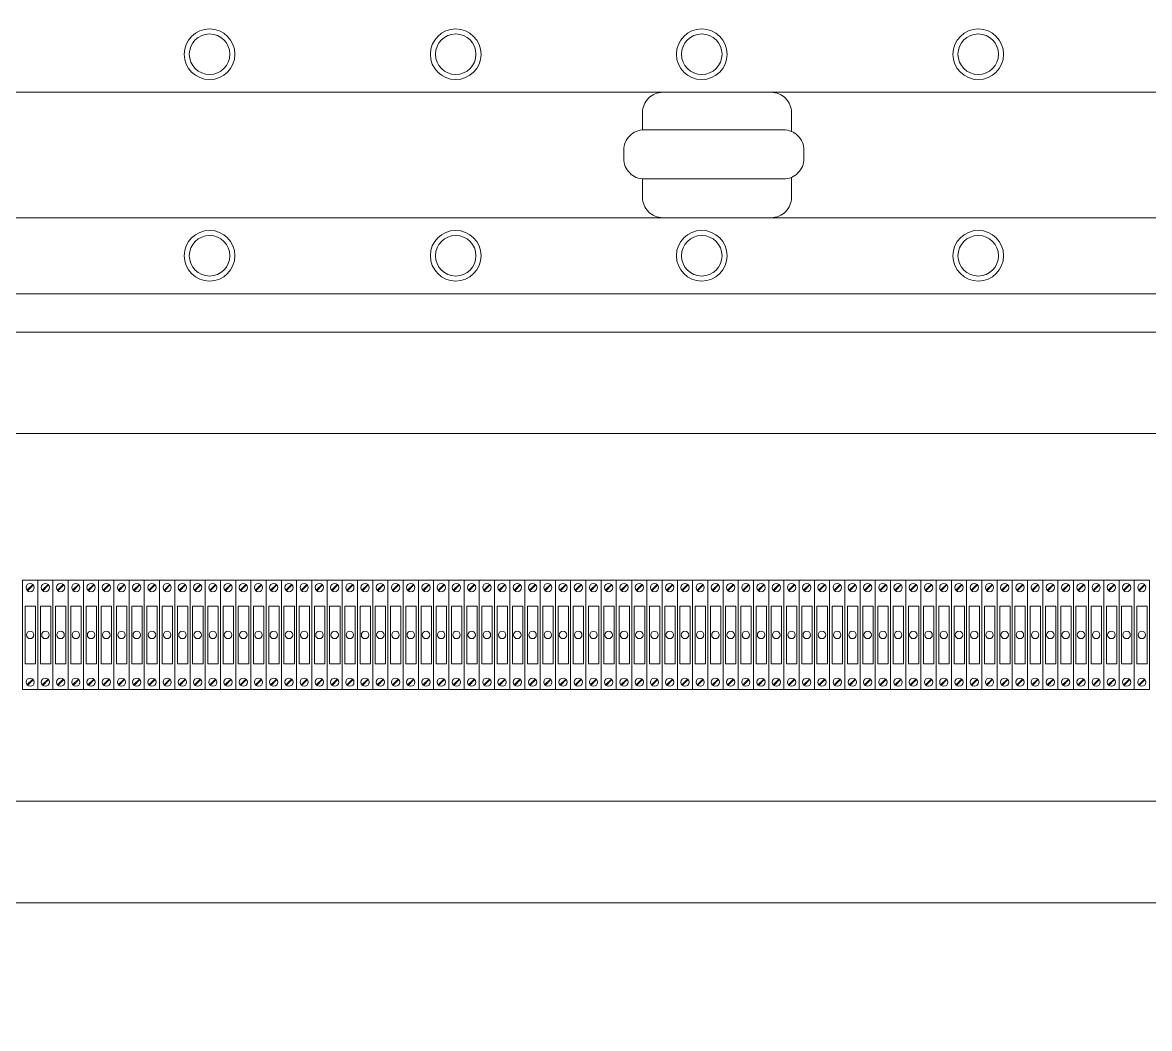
# Model space of a CAD drawing. Header units: millimetres. Extents: x 32721 to 72822, y 57624 to 123188.
# Drawn here: x 37952.8 to 38177.4, y 64947.6 to 65148 of the extents above; entities that cross this region are included whole.
import ezdxf

# ---------------------------------------------------------------- set-up
doc = ezdxf.new("R2010")
doc.units = ezdxf.units.MM
doc.header["$LTSCALE"] = 10
doc.layers.add('1轮廓实线层', color=7, linetype='Continuous', lineweight=18)

msp = doc.modelspace()

# ---------------------------------------------------------------- linework, layer by layer
at = {"layer": '1轮廓实线层'}
for p, q in [((38148.26, 65109.1), (38440.94, 65109.1)), ((37755.85, 65093.94), (38425.01, 65093.94)), ((37781.26, 65086.3), (38399.6, 65086.3)), ((37801.48, 65066.08), (38379.38, 65066.08)), ((38379.38, 64992.85), (37801.48, 64992.85)), ((38379.38, 64972.64), (37801.48, 64972.64))]:
    msp.add_line(p, q, dxfattribs=at)
at = {"layer": '1轮廓实线层', "lineweight": 13}
for p, q in [((37952.85, 65036.86), (37955.88, 65036.86)), ((37952.85, 65015.13), (37952.85, 65036.86)), ((37953.73, 65034.89), (37954.89, 65036.05)), ((37953.83, 65034.79), (37955, 65035.95)), ((37955.88, 65036.86), (37955.88, 65015.13)), ((37955.88, 65036.86), (37958.91, 65036.86)), ((37955.88, 65015.13), (37955.88, 65036.86)), ((37956.77, 65034.89), (37957.93, 65036.05)), ((37956.87, 65034.79), (37958.03, 65035.95)), ((37958.91, 65036.86), (37958.91, 65015.13)), ((37958.91, 65036.86), (37961.95, 65036.86)), ((37958.91, 65015.13), (37958.91, 65036.86)), ((37959.8, 65034.89), (37960.96, 65036.05)), ((37959.9, 65034.79), (37961.06, 65035.95)), ((37961.95, 65036.86), (37961.95, 65015.13)), ((37961.95, 65036.86), (37964.98, 65036.86)), ((37961.95, 65015.13), (37961.95, 65036.86)), ((37962.83, 65034.89), (37963.99, 65036.05)), ((37962.93, 65034.79), (37964.09, 65035.95)), ((37964.98, 65036.86), (37964.98, 65015.13)), ((37964.98, 65036.86), (37968.01, 65036.86)), ((37964.98, 65015.13), (37964.98, 65036.86)), ((37965.86, 65034.89), (37967.03, 65036.05)), ((37965.97, 65034.79), (37967.13, 65035.95)), ((37968.01, 65036.86), (37968.01, 65015.13)), ((37968.01, 65036.86), (37971.05, 65036.86)), ((37968.01, 65015.13), (37968.01, 65036.86)), ((37968.9, 65034.89), (37970.06, 65036.05)), ((37969, 65034.79), (37970.16, 65035.95)), ((37971.05, 65036.86), (37971.05, 65015.13)), ((37971.05, 65036.86), (37974.08, 65036.86)), ((37971.05, 65015.13), (37971.05, 65036.86)), ((37971.93, 65034.89), (37973.09, 65036.05)), ((37972.03, 65034.79), (37973.19, 65035.95)), ((37974.08, 65036.86), (37974.08, 65015.13)), ((37974.08, 65036.86), (37977.11, 65036.86)), ((37974.08, 65015.13), (37974.08, 65036.86)), ((37974.96, 65034.89), (37976.13, 65036.05)), ((37975.07, 65034.79), (37976.23, 65035.95)), ((37977.11, 65036.86), (37977.11, 65015.13)), ((37977.11, 65036.86), (37980.15, 65036.86)), ((37977.11, 65015.13), (37977.11, 65036.86)), ((37978, 65034.89), (37979.16, 65036.05)), ((37978.1, 65034.79), (37979.26, 65035.95)), ((37980.15, 65036.86), (37980.15, 65015.13)), ((37980.15, 65036.86), (37983.18, 65036.86)), ((37980.15, 65015.13), (37980.15, 65036.86)), ((37981.03, 65034.89), (37982.19, 65036.05)), ((37981.13, 65034.79), (37982.29, 65035.95)), ((37983.18, 65036.86), (37983.18, 65015.13)), ((37983.18, 65036.86), (37986.21, 65036.86)), ((37983.18, 65015.13), (37983.18, 65036.86)), ((37984.06, 65034.89), (37985.23, 65036.05)), ((37984.17, 65034.79), (37985.33, 65035.95)), ((37986.21, 65036.86), (37986.21, 65015.13)), ((37986.21, 65036.86), (37989.24, 65036.86)), ((37986.21, 65015.13), (37986.21, 65036.86)), ((37987.1, 65034.89), (37988.26, 65036.05)), ((37987.2, 65034.79), (37988.36, 65035.95)), ((37989.24, 65036.86), (37989.24, 65015.13)), ((37989.25, 65036.86), (37992.28, 65036.86)), ((37989.25, 65015.13), (37989.25, 65036.86)), ((37990.13, 65034.89), (37991.29, 65036.05)), ((37990.23, 65034.79), (37991.39, 65035.95)), ((37992.28, 65036.86), (37992.28, 65015.13)), ((37992.28, 65036.86), (37995.31, 65036.86)), ((37992.28, 65015.13), (37992.28, 65036.86)), ((37993.16, 65034.89), (37994.32, 65036.05)), ((37993.26, 65034.79), (37994.43, 65035.95)), ((37995.31, 65036.86), (37995.31, 65015.13)), ((37995.31, 65036.86), (37998.34, 65036.86)), ((37995.31, 65015.13), (37995.31, 65036.86)), ((37996.2, 65034.89), (37997.36, 65036.05)), ((37996.3, 65034.79), (37997.46, 65035.95)), ((37998.34, 65036.86), (37998.34, 65015.13)), ((37998.34, 65036.86), (38001.38, 65036.86)), ((37998.34, 65015.13), (37998.34, 65036.86)), ((37999.23, 65034.89), (38000.39, 65036.05)), ((37999.33, 65034.79), (38000.49, 65035.95)), ((38001.38, 65036.86), (38001.38, 65015.13)), ((38001.38, 65036.86), (38004.41, 65036.86)), ((38001.38, 65015.13), (38001.38, 65036.86)), ((38002.26, 65034.89), (38003.42, 65036.05)), ((38002.36, 65034.79), (38003.53, 65035.95)), ((38004.41, 65036.86), (38004.41, 65015.13)), ((38004.41, 65036.86), (38007.44, 65036.86)), ((38004.41, 65015.13), (38004.41, 65036.86)), ((38005.3, 65034.89), (38006.46, 65036.05)), ((38005.4, 65034.79), (38006.56, 65035.95)), ((38007.44, 65036.86), (38007.44, 65015.13)), ((38007.44, 65036.86), (38010.48, 65036.86)), ((38007.44, 65015.13), (38007.44, 65036.86)), ((38008.33, 65034.89), (38009.49, 65036.05)), ((38008.43, 65034.79), (38009.59, 65035.95)), ((38010.48, 65036.86), (38010.48, 65015.13)), ((38010.48, 65036.86), (38013.51, 65036.86)), ((38010.48, 65015.13), (38010.48, 65036.86)), ((38011.36, 65034.89), (38012.52, 65036.05)), ((38011.46, 65034.79), (38012.63, 65035.95)), ((38013.51, 65036.86), (38013.51, 65015.13)), ((38013.51, 65036.86), (38016.54, 65036.86)), ((38013.51, 65015.13), (38013.51, 65036.86)), ((38014.4, 65034.89), (38015.56, 65036.05)), ((38014.5, 65034.79), (38015.66, 65035.95)), ((38016.54, 65036.86), (38016.54, 65015.13)), ((38016.54, 65036.86), (38019.58, 65036.86)), ((38016.54, 65015.13), (38016.54, 65036.86)), ((38017.43, 65034.89), (38018.59, 65036.05)), ((38017.53, 65034.79), (38018.69, 65035.95)), ((38019.58, 65036.86), (38019.58, 65015.13)), ((38019.58, 65036.86), (38022.61, 65036.86)), ((38019.58, 65015.13), (38019.58, 65036.86)), ((38020.46, 65034.89), (38021.62, 65036.05)), ((38020.56, 65034.79), (38021.72, 65035.95)), ((38022.61, 65036.86), (38022.61, 65015.13)), ((38022.61, 65036.86), (38025.64, 65036.86)), ((38022.61, 65015.13), (38022.61, 65036.86)), ((38023.49, 65034.89), (38024.66, 65036.05)), ((38023.6, 65034.79), (38024.76, 65035.95)), ((38025.64, 65036.86), (38025.64, 65015.13)), ((38025.64, 65036.86), (38028.68, 65036.86)), ((38025.64, 65015.13), (38025.64, 65036.86)), ((38026.53, 65034.89), (38027.69, 65036.05)), ((38026.63, 65034.79), (38027.79, 65035.95)), ((38028.68, 65036.86), (38028.68, 65015.13)), ((38028.68, 65036.86), (38031.71, 65036.86)), ((38028.68, 65015.13), (38028.68, 65036.86)), ((38029.56, 65034.89), (38030.72, 65036.05)), ((38029.66, 65034.79), (38030.82, 65035.95)), ((38031.71, 65036.86), (38031.71, 65015.13)), ((38031.71, 65036.86), (38034.74, 65036.86)), ((38031.71, 65015.13), (38031.71, 65036.86)), ((38032.59, 65034.89), (38033.76, 65036.05)), ((38032.7, 65034.79), (38033.86, 65035.95)), ((38034.74, 65036.86), (38034.74, 65015.13)), ((38034.74, 65036.86), (38037.77, 65036.86)), ((38034.74, 65015.13), (38034.74, 65036.86)), ((38035.63, 65034.89), (38036.79, 65036.05)), ((38035.73, 65034.79), (38036.89, 65035.95)), ((38037.77, 65036.86), (38037.77, 65015.13)), ((38037.78, 65036.86), (38040.81, 65036.86)), ((38037.78, 65015.13), (38037.78, 65036.86)), ((38038.66, 65034.89), (38039.82, 65036.05)), ((38038.76, 65034.79), (38039.92, 65035.95)), ((38040.81, 65036.86), (38040.81, 65015.13)), ((38040.81, 65036.86), (38043.84, 65036.86)), ((38040.81, 65015.13), (38040.81, 65036.86)), ((38041.69, 65034.89), (38042.85, 65036.05)), ((38041.8, 65034.79), (38042.96, 65035.95)), ((38043.84, 65036.86), (38043.84, 65015.13)), ((38043.84, 65036.86), (38046.87, 65036.86)), ((38043.84, 65015.13), (38043.84, 65036.86)), ((38044.73, 65034.89), (38045.89, 65036.05)), ((38044.83, 65034.79), (38045.99, 65035.95)), ((38046.87, 65036.86), (38046.87, 65015.13)), ((38046.87, 65036.86), (38049.91, 65036.86)), ((38046.87, 65015.13), (38046.87, 65036.86)), ((38047.76, 65034.89), (38048.92, 65036.05)), ((38047.86, 65034.79), (38049.02, 65035.95)), ((38049.91, 65036.86), (38049.91, 65015.13)), ((38049.91, 65036.86), (38052.94, 65036.86)), ((38049.91, 65015.13), (38049.91, 65036.86)), ((38050.79, 65034.89), (38051.95, 65036.05)), ((38050.89, 65034.79), (38052.06, 65035.95)), ((38052.94, 65036.86), (38052.94, 65015.13)), ((38052.94, 65036.86), (38055.97, 65036.86)), ((38052.94, 65015.13), (38052.94, 65036.86)), ((38053.83, 65034.89), (38054.99, 65036.05)), ((38053.93, 65034.79), (38055.09, 65035.95)), ((38055.97, 65036.86), (38055.97, 65015.13)), ((38055.97, 65036.86), (38059.01, 65036.86)), ((38055.97, 65015.13), (38055.97, 65036.86)), ((38056.86, 65034.89), (38058.02, 65036.05)), ((38056.96, 65034.79), (38058.12, 65035.95)), ((38059.01, 65036.86), (38059.01, 65015.13)), ((38059.01, 65036.86), (38062.04, 65036.86)), ((38059.01, 65015.13), (38059.01, 65036.86)), ((38059.89, 65034.89), (38061.05, 65036.05)), ((38059.99, 65034.79), (38061.16, 65035.95)), ((38062.04, 65036.86), (38062.04, 65015.13)), ((38062.04, 65036.86), (38065.07, 65036.86)), ((38062.04, 65015.13), (38062.04, 65036.86)), ((38062.93, 65034.89), (38064.09, 65036.05)), ((38063.03, 65034.79), (38064.19, 65035.95)), ((38065.07, 65036.86), (38065.07, 65015.13)), ((38065.07, 65036.86), (38068.11, 65036.86)), ((38065.07, 65015.13), (38065.07, 65036.86)), ((38065.96, 65034.89), (38067.12, 65036.05)), ((38066.06, 65034.79), (38067.22, 65035.95)), ((38068.11, 65036.86), (38068.11, 65015.13)), ((38068.11, 65036.86), (38071.14, 65036.86)), ((38068.11, 65015.13), (38068.11, 65036.86)), ((38068.99, 65034.89), (38070.15, 65036.05)), ((38069.09, 65034.79), (38070.26, 65035.95)), ((38071.14, 65036.86), (38071.14, 65015.13)), ((38071.17, 65036.86), (38074.2, 65036.86)), ((38072.05, 65034.89), (38073.21, 65036.05)), ((38072.15, 65034.79), (38073.32, 65035.95)), ((38074.2, 65036.86), (38074.2, 65015.13)), ((38074.2, 65036.86), (38077.23, 65036.86)), ((38074.2, 65015.13), (38074.2, 65036.86)), ((38075.08, 65034.89), (38076.25, 65036.05)), ((38075.19, 65034.79), (38076.35, 65035.95)), ((38077.23, 65036.86), (38077.23, 65015.13)), ((38077.23, 65036.86), (38080.27, 65036.86)), ((38077.23, 65015.13), (38077.23, 65036.86)), ((38078.12, 65034.89), (38079.28, 65036.05)), ((38078.22, 65034.79), (38079.38, 65035.95)), ((38080.27, 65036.86), (38080.27, 65015.13)), ((38080.27, 65036.86), (38083.3, 65036.86)), ((38080.27, 65015.13), (38080.27, 65036.86)), ((38081.15, 65034.89), (38082.31, 65036.05)), ((38081.25, 65034.79), (38082.41, 65035.95)), ((38083.3, 65036.86), (38083.3, 65015.13)), ((38083.3, 65036.86), (38086.33, 65036.86)), ((38083.3, 65015.13), (38083.3, 65036.86)), ((38084.18, 65034.89), (38085.35, 65036.05)), ((38084.29, 65034.79), (38085.45, 65035.95)), ((38086.33, 65036.86), (38086.33, 65015.13)), ((38086.33, 65036.86), (38089.37, 65036.86)), ((38086.33, 65015.13), (38086.33, 65036.86)), ((38087.22, 65034.89), (38088.38, 65036.05)), ((38087.32, 65034.79), (38088.48, 65035.95)), ((38089.37, 65036.86), (38089.37, 65015.13)), ((38089.37, 65036.86), (38092.4, 65036.86)), ((38089.37, 65015.13), (38089.37, 65036.86)), ((38090.25, 65034.89), (38091.41, 65036.05)), ((38090.35, 65034.79), (38091.51, 65035.95)), ((38092.4, 65036.86), (38092.4, 65015.13)), ((38092.4, 65036.86), (38095.43, 65036.86)), ((38092.4, 65015.13), (38092.4, 65036.86)), ((38093.28, 65034.89), (38094.45, 65036.05)), ((38093.39, 65034.79), (38094.55, 65035.95)), ((38095.43, 65036.86), (38095.43, 65015.13)), ((38095.43, 65036.86), (38098.46, 65036.86)), ((38095.43, 65015.13), (38095.43, 65036.86)), ((38096.32, 65034.89), (38097.48, 65036.05)), ((38096.42, 65034.79), (38097.58, 65035.95)), ((38098.46, 65036.86), (38098.46, 65015.13)), ((38098.47, 65036.86), (38101.5, 65036.86)), ((38098.47, 65015.13), (38098.47, 65036.86)), ((38099.35, 65034.89), (38100.51, 65036.05)), ((38099.45, 65034.79), (38100.61, 65035.95)), ((38101.5, 65036.86), (38101.5, 65015.13)), ((38101.5, 65036.86), (38104.53, 65036.86)), ((38101.5, 65015.13), (38101.5, 65036.86)), ((38102.38, 65034.89), (38103.54, 65036.05)), ((38102.49, 65034.79), (38103.65, 65035.95)), ((38104.53, 65036.86), (38104.53, 65015.13)), ((38104.53, 65036.86), (38107.56, 65036.86)), ((38104.53, 65015.13), (38104.53, 65036.86)), ((38105.42, 65034.89), (38106.58, 65036.05)), ((38105.52, 65034.79), (38106.68, 65035.95)), ((38107.56, 65036.86), (38107.56, 65015.13)), ((38107.56, 65036.86), (38110.6, 65036.86)), ((38107.56, 65015.13), (38107.56, 65036.86)), ((38108.45, 65034.89), (38109.61, 65036.05)), ((38108.55, 65034.79), (38109.71, 65035.95)), ((38110.6, 65036.86), (38110.6, 65015.13)), ((38110.6, 65036.86), (38113.63, 65036.86)), ((38110.6, 65015.13), (38110.6, 65036.86)), ((38111.48, 65034.89), (38112.64, 65036.05)), ((38111.58, 65034.79), (38112.75, 65035.95)), ((38113.63, 65036.86), (38113.63, 65015.13)), ((38113.63, 65036.86), (38116.66, 65036.86)), ((38113.63, 65015.13), (38113.63, 65036.86)), ((38114.52, 65034.89), (38115.68, 65036.05)), ((38114.62, 65034.79), (38115.78, 65035.95)), ((38116.66, 65036.86), (38116.66, 65015.13)), ((38116.66, 65036.86), (38119.7, 65036.86)), ((38116.66, 65015.13), (38116.66, 65036.86)), ((38117.55, 65034.89), (38118.71, 65036.05)), ((38117.65, 65034.79), (38118.81, 65035.95)), ((38119.7, 65036.86), (38119.7, 65015.13)), ((38119.7, 65036.86), (38122.73, 65036.86)), ((38119.7, 65015.13), (38119.7, 65036.86)), ((38120.58, 65034.89), (38121.74, 65036.05)), ((38120.68, 65034.79), (38121.85, 65035.95)), ((38122.73, 65036.86), (38122.73, 65015.13)), ((38122.73, 65036.86), (38125.76, 65036.86)), ((38122.73, 65015.13), (38122.73, 65036.86)), ((38123.62, 65034.89), (38124.78, 65036.05)), ((38123.72, 65034.79), (38124.88, 65035.95)), ((38125.76, 65036.86), (38125.76, 65015.13)), ((38125.76, 65036.86), (38128.8, 65036.86)), ((38125.76, 65015.13), (38125.76, 65036.86)), ((38126.65, 65034.89), (38127.81, 65036.05)), ((38126.75, 65034.79), (38127.91, 65035.95)), ((38128.8, 65036.86), (38128.8, 65015.13)), ((38128.8, 65036.86), (38131.83, 65036.86)), ((38128.8, 65015.13), (38128.8, 65036.86)), ((38129.68, 65034.89), (38130.84, 65036.05)), ((38129.78, 65034.79), (38130.95, 65035.95)), ((38131.83, 65036.86), (38131.83, 65015.13)), ((38131.83, 65036.86), (38134.86, 65036.86)), ((38131.83, 65015.13), (38131.83, 65036.86)), ((38132.71, 65034.89), (38133.88, 65036.05)), ((38132.82, 65034.79), (38133.98, 65035.95)), ((38134.86, 65036.86), (38134.86, 65015.13)), ((38134.86, 65015.13), (38134.86, 65036.86)), ((38134.86, 65036.86), (38137.9, 65036.86)), ((38134.86, 65015.13), (38134.86, 65036.86)), ((38135.75, 65034.89), (38136.91, 65036.05)), ((38135.85, 65034.79), (38137.01, 65035.95)), ((38137.9, 65036.86), (38137.9, 65015.13)), ((38137.9, 65036.86), (38140.93, 65036.86)), ((38137.9, 65015.13), (38137.9, 65036.86)), ((38138.78, 65034.89), (38139.94, 65036.05)), ((38138.88, 65034.79), (38140.05, 65035.95)), ((38140.93, 65036.86), (38140.93, 65015.13)), ((38140.93, 65036.86), (38143.96, 65036.86)), ((38140.93, 65015.13), (38140.93, 65036.86)), ((38141.81, 65034.89), (38142.98, 65036.05)), ((38141.92, 65034.79), (38143.08, 65035.95)), ((38143.96, 65036.86), (38143.96, 65015.13)), ((38143.96, 65036.86), (38147, 65036.86)), ((38143.96, 65015.13), (38143.96, 65036.86)), ((38144.85, 65034.89), (38146.01, 65036.05)), ((38144.95, 65034.79), (38146.11, 65035.95)), ((38147, 65036.86), (38147, 65015.13)), ((38147, 65036.86), (38150.03, 65036.86)), ((38147, 65015.13), (38147, 65036.86)), ((38147.88, 65034.89), (38149.04, 65036.05)), ((38147.98, 65034.79), (38149.14, 65035.95)), ((38150.03, 65036.86), (38150.03, 65015.13)), ((38150.03, 65036.86), (38153.06, 65036.86)), ((38150.03, 65015.13), (38150.03, 65036.86)), ((38150.91, 65034.89), (38152.08, 65036.05)), ((38151.02, 65034.79), (38152.18, 65035.95)), ((38153.06, 65036.86), (38153.06, 65015.13)), ((38153.06, 65036.86), (38156.1, 65036.86)), ((38153.06, 65015.13), (38153.06, 65036.86)), ((38153.95, 65034.89), (38155.11, 65036.05)), ((38154.05, 65034.79), (38155.21, 65035.95)), ((38156.1, 65036.86), (38156.1, 65015.13)), ((38156.1, 65036.86), (38159.13, 65036.86)), ((38156.1, 65015.13), (38156.1, 65036.86)), ((38156.98, 65034.89), (38158.14, 65036.05)), ((38157.08, 65034.79), (38158.24, 65035.95)), ((38159.13, 65036.86), (38159.13, 65015.13)), ((38159.16, 65036.86), (38162.19, 65036.86)), ((38160.04, 65034.89), (38161.2, 65036.05)), ((38160.14, 65034.79), (38161.3, 65035.95)), ((38162.19, 65036.86), (38162.19, 65015.13)), ((38162.19, 65036.86), (38165.22, 65036.86)), ((38162.19, 65015.13), (38162.19, 65036.86)), ((38163.07, 65034.89), (38164.24, 65036.05)), ((38163.18, 65034.79), (38164.34, 65035.95)), ((38165.22, 65036.86), (38165.22, 65015.13)), ((38165.22, 65036.86), (38168.25, 65036.86)), ((38165.22, 65015.13), (38165.22, 65036.86)), ((38166.11, 65034.89), (38167.27, 65036.05)), ((38166.21, 65034.79), (38167.37, 65035.95)), ((38168.25, 65036.86), (38168.25, 65015.13)), ((38168.26, 65036.86), (38171.29, 65036.86)), ((38168.26, 65015.13), (38168.26, 65036.86)), ((38169.14, 65034.89), (38170.3, 65036.05)), ((38169.24, 65034.79), (38170.4, 65035.95)), ((38171.29, 65036.86), (38171.29, 65015.13)), ((38171.29, 65036.86), (38174.32, 65036.86)), ((38171.29, 65015.13), (38171.29, 65036.86)), ((38172.17, 65034.89), (38173.33, 65036.05)), ((38172.28, 65034.79), (38173.44, 65035.95)), ((38174.32, 65036.86), (38174.32, 65015.13)), ((38174.32, 65036.86), (38177.35, 65036.86)), ((38174.32, 65015.13), (38174.32, 65036.86)), ((38175.21, 65034.89), (38176.37, 65036.05)), ((38175.31, 65034.79), (38176.47, 65035.95)), ((38177.35, 65036.86), (38177.35, 65015.13)), ((37953.73, 65016.04), (37954.89, 65017.2)), ((37953.83, 65015.94), (37955, 65017.1)), ((37956.77, 65016.04), (37957.93, 65017.2)), ((37956.87, 65015.94), (37958.03, 65017.1)), ((37959.8, 65016.04), (37960.96, 65017.2)), ((37959.9, 65015.94), (37961.06, 65017.1)), ((37962.83, 65016.04), (37963.99, 65017.2)), ((37962.93, 65015.94), (37964.09, 65017.1)), ((37965.86, 65016.04), (37967.03, 65017.2)), ((37965.97, 65015.94), (37967.13, 65017.1)), ((37968.9, 65016.04), (37970.06, 65017.2)), ((37969, 65015.94), (37970.16, 65017.1)), ((37971.93, 65016.04), (37973.09, 65017.2)), ((37972.03, 65015.94), (37973.19, 65017.1)), ((37974.96, 65016.04), (37976.13, 65017.2)), ((37975.07, 65015.94), (37976.23, 65017.1)), ((37978, 65016.04), (37979.16, 65017.2)), ((37978.1, 65015.94), (37979.26, 65017.1)), ((37981.03, 65016.04), (37982.19, 65017.2)), ((37981.13, 65015.94), (37982.29, 65017.1)), ((37984.06, 65016.04), (37985.23, 65017.2)), ((37984.17, 65015.94), (37985.33, 65017.1)), ((37987.1, 65016.04), (37988.26, 65017.2)), ((37987.2, 65015.94), (37988.36, 65017.1)), ((37990.13, 65016.04), (37991.29, 65017.2)), ((37990.23, 65015.94), (37991.39, 65017.1)), ((37993.16, 65016.04), (37994.32, 65017.2)), ((37993.26, 65015.94), (37994.43, 65017.1)), ((37996.2, 65016.04), (37997.36, 65017.2)), ((37996.3, 65015.94), (37997.46, 65017.1)), ((37999.23, 65016.04), (38000.39, 65017.2)), ((37999.33, 65015.94), (38000.49, 65017.1)), ((38002.26, 65016.04), (38003.42, 65017.2)), ((38002.36, 65015.94), (38003.53, 65017.1)), ((38005.3, 65016.04), (38006.46, 65017.2)), ((38005.4, 65015.94), (38006.56, 65017.1)), ((38008.33, 65016.04), (38009.49, 65017.2)), ((38008.43, 65015.94), (38009.59, 65017.1)), ((38011.36, 65016.04), (38012.52, 65017.2)), ((38011.46, 65015.94), (38012.63, 65017.1)), ((38014.4, 65016.04), (38015.56, 65017.2)), ((38014.5, 65015.94), (38015.66, 65017.1)), ((38017.43, 65016.04), (38018.59, 65017.2)), ((38017.53, 65015.94), (38018.69, 65017.1)), ((38020.46, 65016.04), (38021.62, 65017.2)), ((38020.56, 65015.94), (38021.72, 65017.1)), ((38023.49, 65016.04), (38024.66, 65017.2)), ((38023.6, 65015.94), (38024.76, 65017.1)), ((38026.53, 65016.04), (38027.69, 65017.2)), ((38026.63, 65015.94), (38027.79, 65017.1)), ((38029.56, 65016.04), (38030.72, 65017.2)), ((38029.66, 65015.94), (38030.82, 65017.1)), ((38032.59, 65016.04), (38033.76, 65017.2)), ((38032.7, 65015.94), (38033.86, 65017.1)), ((38035.63, 65016.04), (38036.79, 65017.2)), ((38035.73, 65015.94), (38036.89, 65017.1)), ((38038.66, 65016.04), (38039.82, 65017.2)), ((38038.76, 65015.94), (38039.92, 65017.1)), ((38041.69, 65016.04), (38042.85, 65017.2)), ((38041.8, 65015.94), (38042.96, 65017.1)), ((38044.73, 65016.04), (38045.89, 65017.2)), ((38044.83, 65015.94), (38045.99, 65017.1)), ((38047.76, 65016.04), (38048.92, 65017.2)), ((38047.86, 65015.94), (38049.02, 65017.1)), ((38050.79, 65016.04), (38051.95, 65017.2)), ((38050.89, 65015.94), (38052.06, 65017.1)), ((38053.83, 65016.04), (38054.99, 65017.2)), ((38053.93, 65015.94), (38055.09, 65017.1)), ((38056.86, 65016.04), (38058.02, 65017.2)), ((38056.96, 65015.94), (38058.12, 65017.1)), ((38059.89, 65016.04), (38061.05, 65017.2)), ((38059.99, 65015.94), (38061.16, 65017.1)), ((38062.93, 65016.04), (38064.09, 65017.2)), ((38063.03, 65015.94), (38064.19, 65017.1)), ((38065.96, 65016.04), (38067.12, 65017.2)), ((38066.06, 65015.94), (38067.22, 65017.1)), ((38068.99, 65016.04), (38070.15, 65017.2)), ((38069.09, 65015.94), (38070.26, 65017.1)), ((38072.05, 65016.04), (38073.21, 65017.2)), ((38072.15, 65015.94), (38073.32, 65017.1)), ((38075.08, 65016.04), (38076.25, 65017.2)), ((38075.19, 65015.94), (38076.35, 65017.1)), ((38078.12, 65016.04), (38079.28, 65017.2)), ((38078.22, 65015.94), (38079.38, 65017.1)), ((38081.15, 65016.04), (38082.31, 65017.2)), ((38081.25, 65015.94), (38082.41, 65017.1)), ((38084.18, 65016.04), (38085.35, 65017.2)), ((38084.29, 65015.94), (38085.45, 65017.1)), ((38087.22, 65016.04), (38088.38, 65017.2)), ((38087.32, 65015.94), (38088.48, 65017.1)), ((38090.25, 65016.04), (38091.41, 65017.2)), ((38090.35, 65015.94), (38091.51, 65017.1)), ((38093.28, 65016.04), (38094.45, 65017.2)), ((38093.39, 65015.94), (38094.55, 65017.1)), ((38096.32, 65016.04), (38097.48, 65017.2)), ((38096.42, 65015.94), (38097.58, 65017.1)), ((38099.35, 65016.04), (38100.51, 65017.2)), ((38099.45, 65015.94), (38100.61, 65017.1)), ((38102.38, 65016.04), (38103.54, 65017.2)), ((38102.49, 65015.94), (38103.65, 65017.1)), ((38105.42, 65016.04), (38106.58, 65017.2)), ((38105.52, 65015.94), (38106.68, 65017.1)), ((38108.45, 65016.04), (38109.61, 65017.2)), ((38108.55, 65015.94), (38109.71, 65017.1)), ((38111.48, 65016.04), (38112.64, 65017.2)), ((38111.58, 65015.94), (38112.75, 65017.1)), ((38114.52, 65016.04), (38115.68, 65017.2)), ((38114.62, 65015.94), (38115.78, 65017.1)), ((38117.55, 65016.04), (38118.71, 65017.2)), ((38117.65, 65015.94), (38118.81, 65017.1)), ((38120.58, 65016.04), (38121.74, 65017.2)), ((38120.68, 65015.94), (38121.85, 65017.1)), ((38123.62, 65016.04), (38124.78, 65017.2)), ((38123.72, 65015.94), (38124.88, 65017.1)), ((38126.65, 65016.04), (38127.81, 65017.2)), ((38126.75, 65015.94), (38127.91, 65017.1)), ((38129.68, 65016.04), (38130.84, 65017.2)), ((38129.78, 65015.94), (38130.95, 65017.1)), ((38132.71, 65016.04), (38133.88, 65017.2)), ((38132.82, 65015.94), (38133.98, 65017.1)), ((38135.75, 65016.04), (38136.91, 65017.2)), ((38135.85, 65015.94), (38137.01, 65017.1)), ((38138.78, 65016.04), (38139.94, 65017.2)), ((38138.88, 65015.94), (38140.05, 65017.1)), ((38141.81, 65016.04), (38142.98, 65017.2)), ((38141.92, 65015.94), (38143.08, 65017.1)), ((38144.85, 65016.04), (38146.01, 65017.2)), ((38144.95, 65015.94), (38146.11, 65017.1)), ((38147.88, 65016.04), (38149.04, 65017.2)), ((38147.98, 65015.94), (38149.14, 65017.1)), ((38150.91, 65016.04), (38152.08, 65017.2)), ((38151.02, 65015.94), (38152.18, 65017.1)), ((38153.95, 65016.04), (38155.11, 65017.2)), ((38154.05, 65015.94), (38155.21, 65017.1)), ((38156.98, 65016.04), (38158.14, 65017.2)), ((38157.08, 65015.94), (38158.24, 65017.1)), ((38160.04, 65016.04), (38161.2, 65017.2)), ((38160.14, 65015.94), (38161.3, 65017.1)), ((38163.07, 65016.04), (38164.24, 65017.2)), ((38163.18, 65015.94), (38164.34, 65017.1)), ((38166.11, 65016.04), (38167.27, 65017.2)), ((38166.21, 65015.94), (38167.37, 65017.1)), ((38169.14, 65016.04), (38170.3, 65017.2)), ((38169.24, 65015.94), (38170.4, 65017.1)), ((38172.17, 65016.04), (38173.33, 65017.2)), ((38172.28, 65015.94), (38173.44, 65017.1)), ((38175.21, 65016.04), (38176.37, 65017.2)), ((38175.31, 65015.94), (38176.47, 65017.1)), ((37955.88, 65015.13), (37952.85, 65015.13)), ((37958.91, 65015.13), (37955.88, 65015.13)), ((37961.95, 65015.13), (37958.91, 65015.13)), ((37964.98, 65015.13), (37961.95, 65015.13)), ((37968.01, 65015.13), (37964.98, 65015.13)), ((37971.05, 65015.13), (37968.01, 65015.13)), ((37974.08, 65015.13), (37971.05, 65015.13)), ((37977.11, 65015.13), (37974.08, 65015.13)), ((37980.15, 65015.13), (37977.11, 65015.13)), ((37983.18, 65015.13), (37980.15, 65015.13)), ((37986.21, 65015.13), (37983.18, 65015.13)), ((37989.24, 65015.13), (37986.21, 65015.13)), ((37992.28, 65015.13), (37989.25, 65015.13)), ((37995.31, 65015.13), (37992.28, 65015.13)), ((37998.34, 65015.13), (37995.31, 65015.13)), ((38001.38, 65015.13), (37998.34, 65015.13)), ((38004.41, 65015.13), (38001.38, 65015.13)), ((38007.44, 65015.13), (38004.41, 65015.13)), ((38010.48, 65015.13), (38007.44, 65015.13)), ((38013.51, 65015.13), (38010.48, 65015.13)), ((38016.54, 65015.13), (38013.51, 65015.13)), ((38019.58, 65015.13), (38016.54, 65015.13)), ((38022.61, 65015.13), (38019.58, 65015.13)), ((38025.64, 65015.13), (38022.61, 65015.13)), ((38028.68, 65015.13), (38025.64, 65015.13)), ((38031.71, 65015.13), (38028.68, 65015.13)), ((38034.74, 65015.13), (38031.71, 65015.13)), ((38037.77, 65015.13), (38034.74, 65015.13)), ((38040.81, 65015.13), (38037.78, 65015.13)), ((38043.84, 65015.13), (38040.81, 65015.13)), ((38046.87, 65015.13), (38043.84, 65015.13)), ((38049.91, 65015.13), (38046.87, 65015.13)), ((38052.94, 65015.13), (38049.91, 65015.13)), ((38055.97, 65015.13), (38052.94, 65015.13)), ((38059.01, 65015.13), (38055.97, 65015.13)), ((38062.04, 65015.13), (38059.01, 65015.13)), ((38065.07, 65015.13), (38062.04, 65015.13)), ((38068.11, 65015.13), (38065.07, 65015.13)), ((38071.14, 65015.13), (38068.11, 65015.13)), ((38074.2, 65015.13), (38071.17, 65015.13)), ((38077.23, 65015.13), (38074.2, 65015.13)), ((38080.27, 65015.13), (38077.23, 65015.13)), ((38083.3, 65015.13), (38080.27, 65015.13)), ((38086.33, 65015.13), (38083.3, 65015.13)), ((38089.37, 65015.13), (38086.33, 65015.13)), ((38092.4, 65015.13), (38089.37, 65015.13)), ((38095.43, 65015.13), (38092.4, 65015.13)), ((38098.46, 65015.13), (38095.43, 65015.13)), ((38101.5, 65015.13), (38098.47, 65015.13)), ((38104.53, 65015.13), (38101.5, 65015.13)), ((38107.56, 65015.13), (38104.53, 65015.13)), ((38110.6, 65015.13), (38107.56, 65015.13)), ((38113.63, 65015.13), (38110.6, 65015.13)), ((38116.66, 65015.13), (38113.63, 65015.13)), ((38119.7, 65015.13), (38116.66, 65015.13)), ((38122.73, 65015.13), (38119.7, 65015.13)), ((38125.76, 65015.13), (38122.73, 65015.13)), ((38128.8, 65015.13), (38125.76, 65015.13)), ((38131.83, 65015.13), (38128.8, 65015.13)), ((38134.86, 65015.13), (38131.83, 65015.13)), ((38137.9, 65015.13), (38134.86, 65015.13)), ((38140.93, 65015.13), (38137.9, 65015.13)), ((38143.96, 65015.13), (38140.93, 65015.13)), ((38147, 65015.13), (38143.96, 65015.13)), ((38150.03, 65015.13), (38147, 65015.13)), ((38153.06, 65015.13), (38150.03, 65015.13)), ((38156.1, 65015.13), (38153.06, 65015.13)), ((38159.13, 65015.13), (38156.1, 65015.13)), ((38162.19, 65015.13), (38159.16, 65015.13)), ((38165.22, 65015.13), (38162.19, 65015.13)), ((38168.25, 65015.13), (38165.22, 65015.13)), ((38171.29, 65015.13), (38168.26, 65015.13)), ((38174.32, 65015.13), (38171.29, 65015.13)), ((38177.35, 65015.13), (38174.32, 65015.13))]:
    msp.add_line(p, q, dxfattribs=at)
at = {"layer": '1轮廓实线层'}
for points in [[(38439.93, 65134.07), (37742.46, 65134.07, -0.414214), (37737.41, 65139.13), (37737.41, 65533.35, -0.414214), (37742.46, 65538.4)], [(38076.35, 65126.59), (38076.35, 65130.03, -0.414214), (38080.4, 65134.07), (38101.99, 65134.07, -0.414214), (38106.04, 65130.03), (38106.04, 65126.28)], [(38106.04, 65117.14), (38106.04, 65113.14, -0.414214), (38101.99, 65109.1), (38080.4, 65109.1, -0.414214), (38076.35, 65113.14), (38076.35, 65116.83)], [(37741.45, 64856.39, -0.414214), (37737.41, 64860.44), (37737.41, 65105.06, -0.414214), (37741.45, 65109.1), (38148.26, 65109.1)]]:
    msp.add_lwpolyline(points, format="xyb", dxfattribs=at)
msp.add_lwpolyline([(38072.62, 65122.56, -0.414214), (38076.66, 65126.6), (38104.46, 65126.6, -0.414214), (38108.51, 65122.56), (38108.51, 65120.86, -0.414214), (38104.46, 65116.82), (38076.66, 65116.82, -0.414214), (38072.62, 65120.86)], format="xyb", close=True, dxfattribs=at)
at = {"layer": '1轮廓实线层', "lineweight": 13}
for points in [[(37953.37, 65031.72), (37955.43, 65031.72), (37955.43, 65020.22), (37953.37, 65020.22)], [(37956.4, 65031.72), (37958.47, 65031.72), (37958.47, 65020.22), (37956.4, 65020.22)], [(37959.44, 65031.72), (37961.5, 65031.72), (37961.5, 65020.22), (37959.44, 65020.22)], [(37962.47, 65031.72), (37964.53, 65031.72), (37964.53, 65020.22), (37962.47, 65020.22)], [(37965.5, 65031.72), (37967.57, 65031.72), (37967.57, 65020.22), (37965.5, 65020.22)], [(37968.54, 65031.72), (37970.6, 65031.72), (37970.6, 65020.22), (37968.54, 65020.22)], [(37971.57, 65031.72), (37973.63, 65031.72), (37973.63, 65020.22), (37971.57, 65020.22)], [(37974.6, 65031.72), (37976.66, 65031.72), (37976.66, 65020.22), (37974.6, 65020.22)], [(37977.64, 65031.72), (37979.7, 65031.72), (37979.7, 65020.22), (37977.64, 65020.22)], [(37980.67, 65031.72), (37982.73, 65031.72), (37982.73, 65020.22), (37980.67, 65020.22)], [(37983.7, 65031.72), (37985.76, 65031.72), (37985.76, 65020.22), (37983.7, 65020.22)], [(37986.73, 65031.72), (37988.8, 65031.72), (37988.8, 65020.22), (37986.73, 65020.22)], [(37989.77, 65031.72), (37991.83, 65031.72), (37991.83, 65020.22), (37989.77, 65020.22)], [(37992.8, 65031.72), (37994.86, 65031.72), (37994.86, 65020.22), (37992.8, 65020.22)], [(37995.83, 65031.72), (37997.9, 65031.72), (37997.9, 65020.22), (37995.83, 65020.22)], [(37998.87, 65031.72), (38000.93, 65031.72), (38000.93, 65020.22), (37998.87, 65020.22)], [(38001.9, 65031.72), (38003.96, 65031.72), (38003.96, 65020.22), (38001.9, 65020.22)], [(38004.93, 65031.72), (38007, 65031.72), (38007, 65020.22), (38004.93, 65020.22)], [(38007.97, 65031.72), (38010.03, 65031.72), (38010.03, 65020.22), (38007.97, 65020.22)], [(38011, 65031.72), (38013.06, 65031.72), (38013.06, 65020.22), (38011, 65020.22)], [(38014.03, 65031.72), (38016.1, 65031.72), (38016.1, 65020.22), (38014.03, 65020.22)], [(38017.07, 65031.72), (38019.13, 65031.72), (38019.13, 65020.22), (38017.07, 65020.22)], [(38020.1, 65031.72), (38022.16, 65031.72), (38022.16, 65020.22), (38020.1, 65020.22)], [(38023.13, 65031.72), (38025.19, 65031.72), (38025.19, 65020.22), (38023.13, 65020.22)], [(38026.17, 65031.72), (38028.23, 65031.72), (38028.23, 65020.22), (38026.17, 65020.22)], [(38029.2, 65031.72), (38031.26, 65031.72), (38031.26, 65020.22), (38029.2, 65020.22)], [(38032.23, 65031.72), (38034.29, 65031.72), (38034.29, 65020.22), (38032.23, 65020.22)], [(38035.27, 65031.72), (38037.33, 65031.72), (38037.33, 65020.22), (38035.27, 65020.22)], [(38038.3, 65031.72), (38040.36, 65031.72), (38040.36, 65020.22), (38038.3, 65020.22)], [(38041.33, 65031.72), (38043.39, 65031.72), (38043.39, 65020.22), (38041.33, 65020.22)], [(38044.36, 65031.72), (38046.43, 65031.72), (38046.43, 65020.22), (38044.36, 65020.22)], [(38047.4, 65031.72), (38049.46, 65031.72), (38049.46, 65020.22), (38047.4, 65020.22)], [(38050.43, 65031.72), (38052.49, 65031.72), (38052.49, 65020.22), (38050.43, 65020.22)], [(38053.46, 65031.72), (38055.53, 65031.72), (38055.53, 65020.22), (38053.46, 65020.22)], [(38056.5, 65031.72), (38058.56, 65031.72), (38058.56, 65020.22), (38056.5, 65020.22)], [(38059.53, 65031.72), (38061.59, 65031.72), (38061.59, 65020.22), (38059.53, 65020.22)], [(38062.56, 65031.72), (38064.63, 65031.72), (38064.63, 65020.22), (38062.56, 65020.22)], [(38065.6, 65031.72), (38067.66, 65031.72), (38067.66, 65020.22), (38065.6, 65020.22)], [(38068.63, 65031.72), (38070.69, 65031.72), (38070.69, 65020.22), (38068.63, 65020.22)], [(38071.69, 65031.72), (38073.75, 65031.72), (38073.75, 65020.22), (38071.69, 65020.22)], [(38074.72, 65031.72), (38076.79, 65031.72), (38076.79, 65020.22), (38074.72, 65020.22)], [(38077.76, 65031.72), (38079.82, 65031.72), (38079.82, 65020.22), (38077.76, 65020.22)], [(38080.79, 65031.72), (38082.85, 65031.72), (38082.85, 65020.22), (38080.79, 65020.22)], [(38083.82, 65031.72), (38085.88, 65031.72), (38085.88, 65020.22), (38083.82, 65020.22)], [(38086.86, 65031.72), (38088.92, 65031.72), (38088.92, 65020.22), (38086.86, 65020.22)], [(38089.89, 65031.72), (38091.95, 65031.72), (38091.95, 65020.22), (38089.89, 65020.22)], [(38092.92, 65031.72), (38094.98, 65031.72), (38094.98, 65020.22), (38092.92, 65020.22)], [(38095.96, 65031.72), (38098.02, 65031.72), (38098.02, 65020.22), (38095.96, 65020.22)], [(38098.99, 65031.72), (38101.05, 65031.72), (38101.05, 65020.22), (38098.99, 65020.22)], [(38102.02, 65031.72), (38104.08, 65031.72), (38104.08, 65020.22), (38102.02, 65020.22)], [(38105.05, 65031.72), (38107.12, 65031.72), (38107.12, 65020.22), (38105.05, 65020.22)], [(38108.09, 65031.72), (38110.15, 65031.72), (38110.15, 65020.22), (38108.09, 65020.22)], [(38111.12, 65031.72), (38113.18, 65031.72), (38113.18, 65020.22), (38111.12, 65020.22)], [(38114.15, 65031.72), (38116.22, 65031.72), (38116.22, 65020.22), (38114.15, 65020.22)], [(38117.19, 65031.72), (38119.25, 65031.72), (38119.25, 65020.22), (38117.19, 65020.22)], [(38120.22, 65031.72), (38122.28, 65031.72), (38122.28, 65020.22), (38120.22, 65020.22)], [(38123.25, 65031.72), (38125.32, 65031.72), (38125.32, 65020.22), (38123.25, 65020.22)], [(38126.29, 65031.72), (38128.35, 65031.72), (38128.35, 65020.22), (38126.29, 65020.22)], [(38129.32, 65031.72), (38131.38, 65031.72), (38131.38, 65020.22), (38129.32, 65020.22)], [(38132.35, 65031.72), (38134.42, 65031.72), (38134.42, 65020.22), (38132.35, 65020.22)], [(38135.39, 65031.72), (38137.45, 65031.72), (38137.45, 65020.22), (38135.39, 65020.22)], [(38138.42, 65031.72), (38140.48, 65031.72), (38140.48, 65020.22), (38138.42, 65020.22)], [(38141.45, 65031.72), (38143.52, 65031.72), (38143.52, 65020.22), (38141.45, 65020.22)], [(38144.49, 65031.72), (38146.55, 65031.72), (38146.55, 65020.22), (38144.49, 65020.22)], [(38147.52, 65031.72), (38149.58, 65031.72), (38149.58, 65020.22), (38147.52, 65020.22)], [(38150.55, 65031.72), (38152.61, 65031.72), (38152.61, 65020.22), (38150.55, 65020.22)], [(38153.59, 65031.72), (38155.65, 65031.72), (38155.65, 65020.22), (38153.59, 65020.22)], [(38156.62, 65031.72), (38158.68, 65031.72), (38158.68, 65020.22), (38156.62, 65020.22)], [(38159.68, 65031.72), (38161.74, 65031.72), (38161.74, 65020.22), (38159.68, 65020.22)], [(38162.71, 65031.72), (38164.77, 65031.72), (38164.77, 65020.22), (38162.71, 65020.22)], [(38165.75, 65031.72), (38167.81, 65031.72), (38167.81, 65020.22), (38165.75, 65020.22)], [(38168.78, 65031.72), (38170.84, 65031.72), (38170.84, 65020.22), (38168.78, 65020.22)], [(38171.81, 65031.72), (38173.87, 65031.72), (38173.87, 65020.22), (38171.81, 65020.22)], [(38174.84, 65031.72), (38176.91, 65031.72), (38176.91, 65020.22), (38174.84, 65020.22)]]:
    msp.add_lwpolyline(points, close=True, dxfattribs=at)
at = {"layer": '1轮廓实线层'}
for centre, radius in [((37990.11, 65141.65), 5.05), ((37990.11, 65141.65), 4.04), ((38039.14, 65141.65), 5.05), ((38039.14, 65141.65), 4.04), ((38088.16, 65141.65), 5.05), ((38088.16, 65141.65), 4.04), ((38143.25, 65141.65), 5.05), ((38143.25, 65141.65), 4.04), ((37990.11, 65101.52), 5.05), ((37990.11, 65101.52), 4.04), ((38039.14, 65101.52), 5.05), ((38039.14, 65101.52), 4.04), ((38088.16, 65101.52), 5.05), ((38088.16, 65101.52), 4.04), ((38143.25, 65101.52), 5.05), ((38143.25, 65101.52), 4.04)]:
    msp.add_circle(centre, radius, dxfattribs=at)
at = {"layer": '1轮廓实线层', "lineweight": 13}
for centre, radius in [((37954.36, 65035.42), 0.821), ((37957.4, 65035.42), 0.821), ((37960.43, 65035.42), 0.821), ((37963.46, 65035.42), 0.821), ((37966.5, 65035.42), 0.821), ((37969.53, 65035.42), 0.821), ((37972.56, 65035.42), 0.821), ((37975.6, 65035.42), 0.821), ((37978.63, 65035.42), 0.821), ((37981.66, 65035.42), 0.821), ((37984.7, 65035.42), 0.821), ((37987.73, 65035.42), 0.821), ((37990.76, 65035.42), 0.821), ((37993.79, 65035.42), 0.821), ((37996.83, 65035.42), 0.821), ((37999.86, 65035.42), 0.821), ((38002.89, 65035.42), 0.821), ((38005.93, 65035.42), 0.821), ((38008.96, 65035.42), 0.821), ((38011.99, 65035.42), 0.821), ((38015.03, 65035.42), 0.821), ((38018.06, 65035.42), 0.821), ((38021.09, 65035.42), 0.821), ((38024.13, 65035.42), 0.821), ((38027.16, 65035.42), 0.821), ((38030.19, 65035.42), 0.821), ((38033.23, 65035.42), 0.821), ((38036.26, 65035.42), 0.821), ((38039.29, 65035.42), 0.821), ((38042.32, 65035.42), 0.821), ((38045.36, 65035.42), 0.821), ((38048.39, 65035.42), 0.821), ((38051.42, 65035.42), 0.821), ((38054.46, 65035.42), 0.821), ((38057.49, 65035.42), 0.821), ((38060.52, 65035.42), 0.821), ((38063.56, 65035.42), 0.821), ((38066.59, 65035.42), 0.821), ((38069.62, 65035.42), 0.821), ((38072.68, 65035.42), 0.821), ((38075.72, 65035.42), 0.821), ((38078.75, 65035.42), 0.821), ((38081.78, 65035.42), 0.821), ((38084.82, 65035.42), 0.821), ((38087.85, 65035.42), 0.821), ((38090.88, 65035.42), 0.821), ((38093.92, 65035.42), 0.821), ((38096.95, 65035.42), 0.821), ((38099.98, 65035.42), 0.821), ((38103.01, 65035.42), 0.821), ((38106.05, 65035.42), 0.821), ((38109.08, 65035.42), 0.821), ((38112.11, 65035.42), 0.821), ((38115.15, 65035.42), 0.821), ((38118.18, 65035.42), 0.821), ((38121.21, 65035.42), 0.821), ((38124.25, 65035.42), 0.821), ((38127.28, 65035.42), 0.821), ((38130.31, 65035.42), 0.821), ((38133.35, 65035.42), 0.821), ((38136.38, 65035.42), 0.821), ((38139.41, 65035.42), 0.821), ((38142.45, 65035.42), 0.821), ((38145.48, 65035.42), 0.821), ((38148.51, 65035.42), 0.821), ((38151.55, 65035.42), 0.821), ((38154.58, 65035.42), 0.821), ((38157.61, 65035.42), 0.821), ((38160.67, 65035.42), 0.821), ((38163.71, 65035.42), 0.821), ((38166.74, 65035.42), 0.821), ((38169.77, 65035.42), 0.821), ((38172.8, 65035.42), 0.821), ((38175.84, 65035.42), 0.821), ((37954.36, 65025.99), 0.742), ((37957.4, 65025.99), 0.742), ((37960.43, 65025.99), 0.742), ((37963.46, 65025.99), 0.742), ((37966.5, 65025.99), 0.742), ((37969.53, 65025.99), 0.742), ((37972.56, 65025.99), 0.742), ((37975.6, 65025.99), 0.742), ((37978.63, 65025.99), 0.742), ((37981.66, 65025.99), 0.742), ((37984.7, 65025.99), 0.742), ((37987.73, 65025.99), 0.742), ((37990.76, 65025.99), 0.742), ((37993.79, 65025.99), 0.742), ((37996.83, 65025.99), 0.742), ((37999.86, 65025.99), 0.742), ((38002.89, 65025.99), 0.742), ((38005.93, 65025.99), 0.742), ((38008.96, 65025.99), 0.742), ((38011.99, 65025.99), 0.742), ((38015.03, 65025.99), 0.742), ((38018.06, 65025.99), 0.742), ((38021.09, 65025.99), 0.742), ((38024.13, 65025.99), 0.742), ((38027.16, 65025.99), 0.742), ((38030.19, 65025.99), 0.742), ((38033.23, 65025.99), 0.742), ((38036.26, 65025.99), 0.742), ((38039.29, 65025.99), 0.742), ((38042.32, 65025.99), 0.742), ((38045.36, 65025.99), 0.742), ((38048.39, 65025.99), 0.742), ((38051.42, 65025.99), 0.742), ((38054.46, 65025.99), 0.742), ((38057.49, 65025.99), 0.742), ((38060.52, 65025.99), 0.742), ((38063.56, 65025.99), 0.742), ((38066.59, 65025.99), 0.742), ((38069.62, 65025.99), 0.742), ((38072.68, 65025.99), 0.742), ((38075.72, 65025.99), 0.742), ((38078.75, 65025.99), 0.742), ((38081.78, 65025.99), 0.742), ((38084.82, 65025.99), 0.742), ((38087.85, 65025.99), 0.742), ((38090.88, 65025.99), 0.742), ((38093.92, 65025.99), 0.742), ((38096.95, 65025.99), 0.742), ((38099.98, 65025.99), 0.742), ((38103.01, 65025.99), 0.742), ((38106.05, 65025.99), 0.742), ((38109.08, 65025.99), 0.742), ((38112.11, 65025.99), 0.742), ((38115.15, 65025.99), 0.742), ((38118.18, 65025.99), 0.742), ((38121.21, 65025.99), 0.742), ((38124.25, 65025.99), 0.742), ((38127.28, 65025.99), 0.742), ((38130.31, 65025.99), 0.742), ((38133.35, 65025.99), 0.742), ((38136.38, 65025.99), 0.742), ((38139.41, 65025.99), 0.742), ((38142.45, 65025.99), 0.742), ((38145.48, 65025.99), 0.742), ((38148.51, 65025.99), 0.742), ((38151.55, 65025.99), 0.742), ((38154.58, 65025.99), 0.742), ((38157.61, 65025.99), 0.742), ((38160.67, 65025.99), 0.742), ((38163.71, 65025.99), 0.742), ((38166.74, 65025.99), 0.742), ((38169.77, 65025.99), 0.742), ((38172.8, 65025.99), 0.742), ((38175.84, 65025.99), 0.742), ((37954.36, 65016.57), 0.821), ((37957.4, 65016.57), 0.821), ((37960.43, 65016.57), 0.821), ((37963.46, 65016.57), 0.821), ((37966.5, 65016.57), 0.821), ((37969.53, 65016.57), 0.821), ((37972.56, 65016.57), 0.821), ((37975.6, 65016.57), 0.821), ((37978.63, 65016.57), 0.821), ((37981.66, 65016.57), 0.821), ((37984.7, 65016.57), 0.821), ((37987.73, 65016.57), 0.821), ((37990.76, 65016.57), 0.821), ((37993.79, 65016.57), 0.821), ((37996.83, 65016.57), 0.821), ((37999.86, 65016.57), 0.821), ((38002.89, 65016.57), 0.821), ((38005.93, 65016.57), 0.821), ((38008.96, 65016.57), 0.821), ((38011.99, 65016.57), 0.821), ((38015.03, 65016.57), 0.821), ((38018.06, 65016.57), 0.821), ((38021.09, 65016.57), 0.821), ((38024.13, 65016.57), 0.821), ((38027.16, 65016.57), 0.821), ((38030.19, 65016.57), 0.821), ((38033.23, 65016.57), 0.821), ((38036.26, 65016.57), 0.821), ((38039.29, 65016.57), 0.821), ((38042.32, 65016.57), 0.821), ((38045.36, 65016.57), 0.821), ((38048.39, 65016.57), 0.821), ((38051.42, 65016.57), 0.821), ((38054.46, 65016.57), 0.821), ((38057.49, 65016.57), 0.821), ((38060.52, 65016.57), 0.821), ((38063.56, 65016.57), 0.821), ((38066.59, 65016.57), 0.821), ((38069.62, 65016.57), 0.821), ((38072.68, 65016.57), 0.821), ((38075.72, 65016.57), 0.821), ((38078.75, 65016.57), 0.821), ((38081.78, 65016.57), 0.821), ((38084.82, 65016.57), 0.821), ((38087.85, 65016.57), 0.821), ((38090.88, 65016.57), 0.821), ((38093.92, 65016.57), 0.821), ((38096.95, 65016.57), 0.821), ((38099.98, 65016.57), 0.821), ((38103.01, 65016.57), 0.821), ((38106.05, 65016.57), 0.821), ((38109.08, 65016.57), 0.821), ((38112.11, 65016.57), 0.821), ((38115.15, 65016.57), 0.821), ((38118.18, 65016.57), 0.821), ((38121.21, 65016.57), 0.821), ((38124.25, 65016.57), 0.821), ((38127.28, 65016.57), 0.821), ((38130.31, 65016.57), 0.821), ((38133.35, 65016.57), 0.821), ((38136.38, 65016.57), 0.821), ((38139.41, 65016.57), 0.821), ((38142.45, 65016.57), 0.821), ((38145.48, 65016.57), 0.821), ((38148.51, 65016.57), 0.821), ((38151.55, 65016.57), 0.821), ((38154.58, 65016.57), 0.821), ((38157.61, 65016.57), 0.821), ((38160.67, 65016.57), 0.821), ((38163.71, 65016.57), 0.821), ((38166.74, 65016.57), 0.821), ((38169.77, 65016.57), 0.821), ((38172.8, 65016.57), 0.821), ((38175.84, 65016.57), 0.821)]:
    msp.add_circle(centre, radius, dxfattribs=at)

doc.saveas('drawing.dxf')
